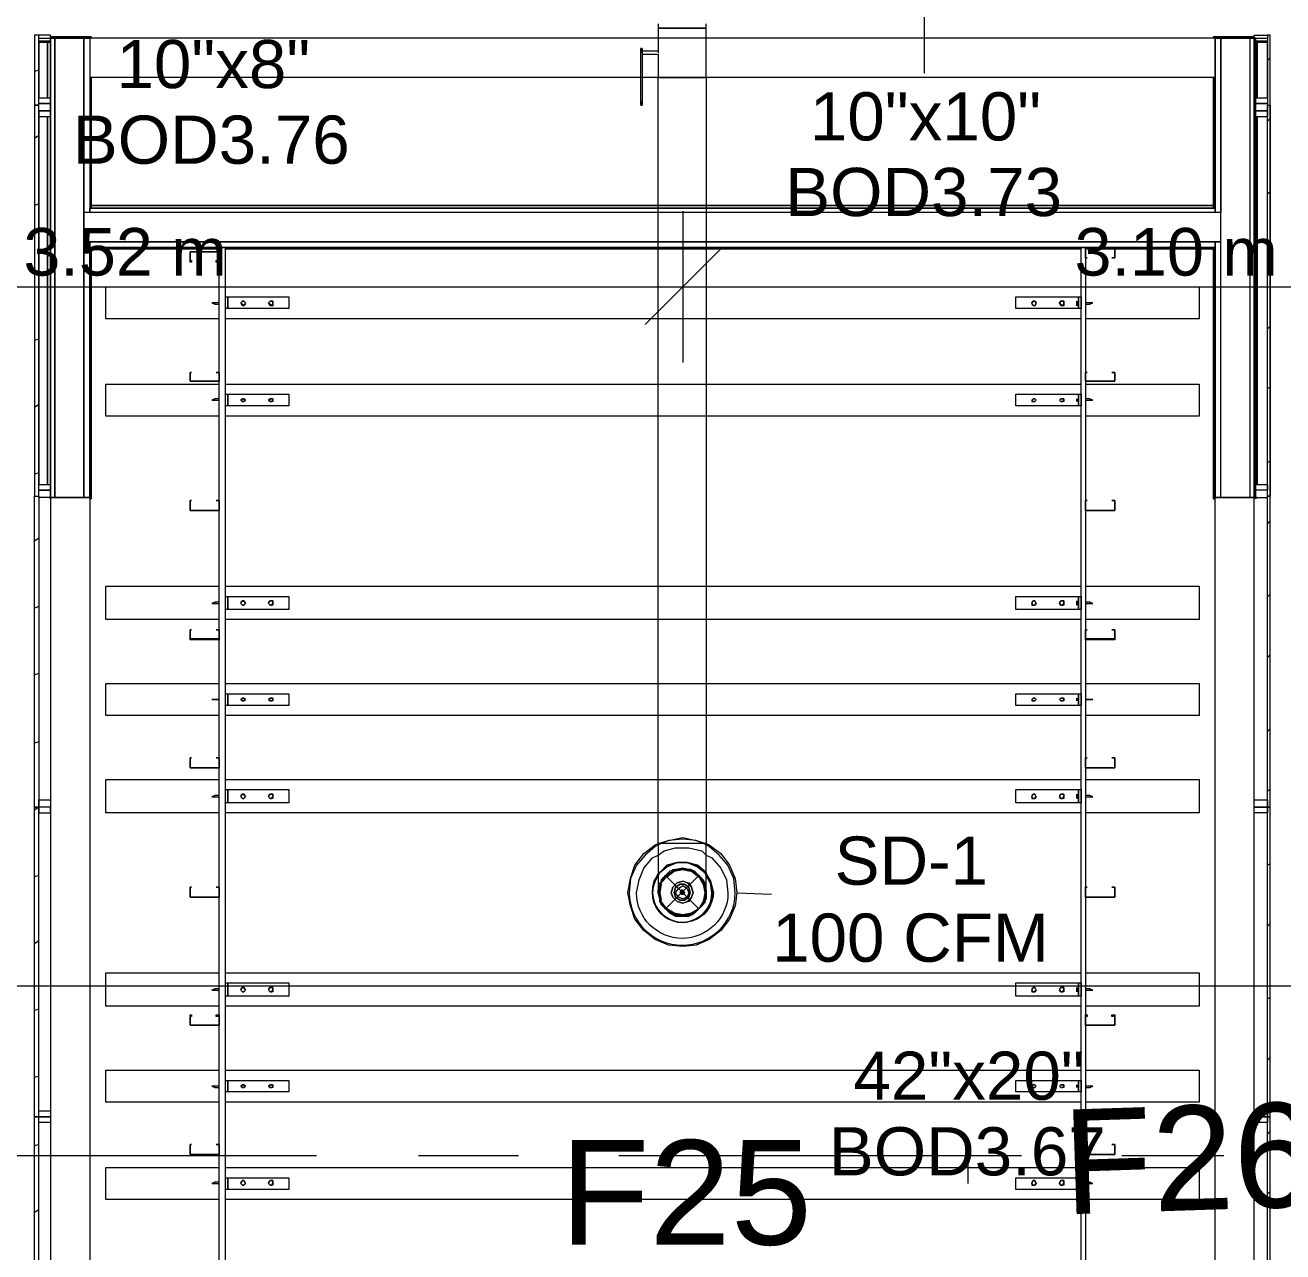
# Model space of a CAD drawing. Header units: metres. Extents: x -2 to 237, y -8 to 52.
# Drawn here: x 42.102 to 46.066, y 41.086 to 44.953 of the extents above; entities that cross this region are included whole.
import ezdxf

# ---------------------------------------------------------------- set-up
doc = ezdxf.new("R2010")
doc.units = ezdxf.units.M
doc.layers.add('HVAC - Ductos', color=5, linetype='Continuous', lineweight=0)
doc.layers.add('PDF_Text', color=7, linetype='Continuous', lineweight=0)
doc.layers.add('PDF_Geometry', color=7, linetype='Continuous', lineweight=0, true_color=0xaaaaaa)
doc.styles.add('PDF Arial-BoldMT-Identity-H', font='arial.ttf')
doc.styles.add('PDF Helvetica', font='')
doc.styles.get('PDF Helvetica').set_extended_font_data('Helvetica')

msp = doc.modelspace()

# ---------------------------------------------------------------- linework, layer by layer
at = {"layer": 'HVAC - Ductos', "lineweight": 0}
for points in [[(44.936, 45.2367), (44.936, 44.8014)], [(44.0975, 44.9572), (44.0975, 44.9434), (44.1021, 44.9434), (44.1067, 44.9434), (44.1205, 44.9434), (44.1342, 44.9434), (44.1525, 44.9434), (44.1754, 44.9434), (44.1937, 44.9434), (44.2121, 44.9434), (44.2258, 44.9434), (44.2396, 44.9434), (44.2488, 44.9434), (44.2488, 44.9572)], [(44.0471, 44.861), (44.0975, 44.861), (44.0975, 44.7877), (44.1021, 44.7877), (44.1067, 44.7877), (44.1205, 44.7877), (44.1342, 44.7877), (44.1525, 44.7877), (44.1754, 44.7877), (44.1937, 44.7877), (44.2121, 44.7877), (44.2258, 44.7877), (44.2396, 44.7877), (44.2488, 44.7877), (44.2488, 42.3732), (44.2396, 42.3732), (44.2258, 42.3732), (44.2121, 42.3732), (44.1937, 42.3732), (44.1754, 42.3732), (44.1525, 42.3732), (44.1342, 42.3732), (44.1205, 42.3732), (44.1067, 42.3732), (44.1021, 42.3732), (44.0975, 42.3732), (44.0975, 44.7877), (44.1021, 44.7877), (44.1067, 44.7877), (44.1205, 44.7877), (44.1342, 44.7877), (44.1525, 44.7877), (44.1754, 44.7877), (44.1937, 44.7877), (44.2121, 44.7877), (44.2258, 44.7877), (44.2396, 44.7877), (44.2488, 44.7877), (44.2488, 44.9434), (44.2396, 44.9434), (44.2258, 44.9434), (44.2121, 44.9434), (44.1937, 44.9434), (44.1754, 44.9434), (44.1525, 44.9434), (44.1342, 44.9434), (44.1205, 44.9434), (44.1067, 44.9434), (44.1021, 44.9434), (44.0975, 44.9434), (44.0975, 44.8702), (44.0471, 44.8702), (44.0471, 44.8656)], [(44.0425, 44.8793), (44.0425, 44.8793)], [(44.0471, 44.8793), (44.0425, 44.8793)], [(44.0425, 44.7144), (44.0425, 44.7098), (44.0425, 44.7052), (44.0425, 44.7006), (44.0425, 44.7052), (44.0425, 44.7098), (44.0425, 44.7144), (44.0425, 44.8656), (44.0425, 44.8702), (44.0425, 44.8748), (44.0425, 44.8793), (44.0425, 44.8748), (44.0425, 44.8702), (44.0425, 44.8656)], [(44.0471, 44.8793), (44.0471, 44.8793)], [(44.0471, 44.8702), (44.0471, 44.8748), (44.0471, 44.8793), (44.0471, 44.8748), (44.0471, 44.8702), (44.0471, 44.8656), (44.0471, 44.7144), (44.0471, 44.7098), (44.0471, 44.7052), (44.0471, 44.7006), (44.0471, 44.7052), (44.0471, 44.7098), (44.0471, 44.7144)], [(44.0471, 44.8702), (44.0471, 44.8702)], [(44.0975, 44.8702), (44.0975, 44.8702)], [(44.0975, 44.8702), (44.0975, 44.8702)], [(44.0975, 44.8702), (44.0975, 44.8656)], [(44.0975, 44.8702), (44.0975, 44.8702)], [(44.0975, 44.861), (44.0975, 44.861)], [(44.0975, 44.861), (44.0975, 44.861)], [(44.0425, 44.7006), (44.0425, 44.7006)], [(44.0425, 44.7006), (44.0471, 44.7006)], [(44.0471, 44.7006), (44.0471, 44.7006)], [(44.1754, 44.3662), (44.1754, 44.1279), (44.1754, 43.8897)], [(44.2945, 44.247), (44.1754, 44.1279), (44.0563, 44.0088)], [(39.8183, 44.1279), (40.6522, 44.1279), (44.1754, 44.1279), (47.2772, 44.1279), (48.867, 44.1279)], [(44.2488, 42.2174), (44.2488, 42.2266), (44.2488, 42.2449), (44.2488, 42.2724), (44.2488, 42.309), (44.2488, 42.3503), (44.2488, 42.3732), (44.2579, 42.3686), (44.2945, 42.3411), (44.322, 42.3044), (44.3404, 42.2632), (44.345, 42.2174), (44.3404, 42.1762), (44.322, 42.1349), (44.2945, 42.0983), (44.2579, 42.0708), (44.2167, 42.0525), (44.1754, 42.0479), (44.1296, 42.0525), (44.0883, 42.0708), (44.0517, 42.0983), (44.0242, 42.1349), (44.0105, 42.1762), (44.0013, 42.2174), (44.0105, 42.2632), (44.0242, 42.3044), (44.0517, 42.3411), (44.0883, 42.3686), (44.0975, 42.3732), (44.0975, 42.3273), (44.0975, 42.2861), (44.0975, 42.254), (44.0975, 42.2312), (44.0975, 42.222)], [(44.0975, 42.3732), (44.1296, 42.3823), (44.1754, 42.3915), (44.2167, 42.3823), (44.2488, 42.3732)], [(44.2488, 42.3686), (44.2167, 42.3823), (44.1754, 42.3869), (44.1296, 42.3823), (44.0975, 42.3686)], [(44.2488, 42.3732), (44.2396, 42.3732), (44.2258, 42.3732), (44.2121, 42.3732), (44.1937, 42.3732), (44.1754, 42.3732), (44.1525, 42.3732), (44.1342, 42.3732), (44.1205, 42.3732), (44.1067, 42.3732), (44.1021, 42.3732), (44.0975, 42.3732)], [(44.0975, 42.3365), (44.1159, 42.3503), (44.1525, 42.3594), (44.1937, 42.3594), (44.235, 42.3503), (44.2488, 42.3365)], [(44.2488, 42.2266), (44.2488, 42.2403), (44.2396, 42.2586), (44.2258, 42.2724), (44.2121, 42.2861), (44.1937, 42.2907), (44.1754, 42.2952), (44.1525, 42.2907), (44.1342, 42.2861), (44.1205, 42.2724), (44.1067, 42.2586), (44.1021, 42.2403), (44.0975, 42.2266)], [(44.1021, 42.2449), (44.1021, 42.2494), (44.1067, 42.2494), (44.125, 42.2678), (44.1479, 42.2861), (44.1754, 42.2907), (44.2029, 42.2861), (44.2258, 42.2678), (44.2396, 42.2449), (44.2442, 42.2174), (44.2396, 42.1899), (44.2258, 42.167), (44.2029, 42.1532), (44.1754, 42.1486), (44.1479, 42.1532), (44.125, 42.167), (44.1067, 42.1899), (44.1021, 42.2174), (44.1067, 42.2449), (44.1021, 42.2174), (44.1067, 42.1945)], [(44.1067, 42.254), (44.1205, 42.2724), (44.1433, 42.2861), (44.1433, 42.2907), (44.1479, 42.2907)], [(44.1479, 42.2861), (44.1754, 42.2907), (44.1983, 42.2861)], [(44.1983, 42.2907), (44.2029, 42.2907), (44.2075, 42.2861)], [(44.2029, 42.2861), (44.2258, 42.2724), (44.2396, 42.2494)], [(44.0975, 42.222), (44.0975, 42.222)], [(44.0975, 42.2174), (44.0975, 42.2174)], [(44.2442, 42.2494), (44.2442, 42.2449), (44.2488, 42.2174), (44.2442, 42.1945)], [(44.2442, 42.2494), (44.2442, 42.2494)], [(44.345, 42.2174), (44.4549, 42.2128)], [(44.1067, 42.1853), (44.1021, 42.1899), (44.1021, 42.1945)], [(44.1433, 42.1532), (44.1205, 42.167), (44.1067, 42.1853)], [(44.1067, 42.1807), (44.1067, 42.1807)], [(44.2396, 42.1899), (44.2258, 42.167), (44.2029, 42.1532)], [(44.2442, 42.1945), (44.2442, 42.1899), (44.2442, 42.1853)], [(44.1479, 42.1486), (44.1433, 42.1486)], [(44.1983, 42.1486), (44.1754, 42.1441), (44.1479, 42.1486)], [(44.2075, 42.1486), (44.2029, 42.1486), (44.1983, 42.1486)], [(45.0735, 41.3881), (45.0735, 41.3011)]]:
    msp.add_lwpolyline(points, dxfattribs=at)
for points in [[(44.0975, 42.3686), (44.0883, 42.364), (44.0563, 42.3365), (44.0288, 42.3044), (44.0105, 42.2632), (44.0059, 42.2174, 0.986375), (44.3404, 42.2174), (44.3358, 42.2632), (44.3174, 42.3044), (44.29, 42.3365), (44.2579, 42.364), (44.2488, 42.3686)], [(44.2488, 42.3365), (44.267, 42.3273), (44.2945, 42.2952), (44.3128, 42.2586), (44.3174, 42.2174, -0.994124), (44.0288, 42.2174), (44.0379, 42.2586), (44.0517, 42.2952), (44.0792, 42.3273), (44.0975, 42.3365)]]:
    msp.add_lwpolyline(points, format="xyb", dxfattribs=at)
for points in [[(44.1021, 42.2815), (44.125, 42.3044), (44.1571, 42.3136), (44.1891, 42.3136), (44.2212, 42.3044), (44.2488, 42.2815), (44.2488, 42.277), (44.2488, 42.2815), (44.2212, 42.3044), (44.1891, 42.3136), (44.1571, 42.3136), (44.125, 42.3044), (44.1021, 42.2815), (44.0975, 42.277)], [(44.2442, 42.2815), (44.2212, 42.2998), (44.1891, 42.3136), (44.1571, 42.3136), (44.125, 42.2998), (44.1021, 42.2815), (44.0975, 42.2724), (44.1021, 42.2815), (44.125, 42.2998), (44.1571, 42.3136), (44.1891, 42.3136), (44.2212, 42.2998), (44.2442, 42.2815), (44.2488, 42.2724)], [(44.2442, 42.199), (44.2396, 42.1807), (44.2258, 42.167), (44.2121, 42.1532), (44.1937, 42.1486), (44.1754, 42.1441), (44.1571, 42.1486), (44.1387, 42.1532), (44.1205, 42.167), (44.1113, 42.1807), (44.1021, 42.199), (44.1021, 42.2174), (44.1021, 42.2403), (44.1113, 42.254), (44.1205, 42.2724), (44.1387, 42.2815), (44.1571, 42.2907), (44.1754, 42.2907), (44.1937, 42.2907), (44.2121, 42.2815), (44.2258, 42.2724), (44.2396, 42.254), (44.2442, 42.2403), (44.2488, 42.2174)], [(44.1433, 42.2357), (44.1387, 42.2174), (44.1433, 42.2357), (44.1571, 42.2494), (44.1754, 42.254), (44.1937, 42.2494), (44.2029, 42.2357), (44.2075, 42.2174), (44.2029, 42.2357), (44.1891, 42.2494), (44.1754, 42.254), (44.1571, 42.2494)], [(44.2716, 42.2174), (44.2625, 42.254), (44.2488, 42.277), (44.2625, 42.254)], [(44.0975, 42.2174), (44.0975, 42.2266), (44.0975, 42.2174), (44.1021, 42.199), (44.1067, 42.1807), (44.1205, 42.167), (44.1342, 42.1532), (44.1525, 42.1441), (44.1754, 42.1441), (44.1937, 42.1441), (44.2121, 42.1532), (44.2258, 42.167), (44.2396, 42.1807), (44.2488, 42.199), (44.2488, 42.2174), (44.2488, 42.2266), (44.2488, 42.2174), (44.2488, 42.199), (44.2396, 42.1807), (44.2258, 42.167), (44.2121, 42.1532), (44.1937, 42.1441), (44.1754, 42.1441), (44.1525, 42.1441), (44.1342, 42.1532), (44.1205, 42.167), (44.1067, 42.1807), (44.1021, 42.199)], [(44.2029, 42.2036), (44.2075, 42.2174), (44.2029, 42.2036), (44.1937, 42.1899), (44.1754, 42.1853), (44.1571, 42.1899), (44.1433, 42.2036), (44.1387, 42.2174), (44.1433, 42.2036), (44.1571, 42.1899), (44.1754, 42.1853), (44.1891, 42.1899)], [(44.1525, 42.2357), (44.1479, 42.2174), (44.1525, 42.2357), (44.1663, 42.2449), (44.18, 42.2449), (44.1937, 42.2357), (44.1983, 42.2174), (44.1937, 42.2357), (44.18, 42.2449), (44.1663, 42.2449)], [(44.1937, 42.2036), (44.1983, 42.2174), (44.1937, 42.2036), (44.18, 42.1945), (44.1663, 42.1945), (44.1525, 42.2036), (44.1479, 42.2174), (44.1525, 42.2036), (44.1663, 42.1945), (44.18, 42.1945)], [(44.1617, 42.2312), (44.1754, 42.2403), (44.1891, 42.2312), (44.1937, 42.2174), (44.1891, 42.2036), (44.1754, 42.199), (44.1617, 42.2036), (44.1525, 42.2174)], [(44.1708, 42.2128), (44.1754, 42.2128), (44.18, 42.2174), (44.1754, 42.2128), (44.1708, 42.2128), (44.1663, 42.2174), (44.1708, 42.2266), (44.1754, 42.2266), (44.18, 42.2174), (44.1754, 42.222), (44.1708, 42.222), (44.1708, 42.2174)], [(41.8571, 41.9241), (47.1901, 41.9241), (47.1901, 40.8567), (41.8571, 40.8567)]]:
    msp.add_lwpolyline(points, close=True, dxfattribs=at)
msp.add_lwpolyline([(44.0792, 42.2174, 0.962496), (44.2716, 42.2174, -1.355036), (44.0975, 42.277), (44.0838, 42.254), (44.0792, 42.2174), (44.0838, 42.2494), (44.0975, 42.2724, 1.368444), (44.267, 42.2174), (44.2625, 42.2494), (44.2488, 42.2724, -1.368314)], format="xyb", close=True, dxfattribs=at)
at = {"layer": 'PDF_Geometry', "lineweight": 0}
for points in [[(42.1824, 44.6823), (42.1824, 44.7052), (42.1458, 44.7052), (42.1824, 44.7052), (42.1824, 44.7235), (42.1824, 44.8976), (42.1458, 44.8976), (42.1458, 44.7235), (42.1824, 44.7235), (42.1824, 44.8976), (42.1824, 44.9206), (42.1458, 44.9206), (42.132, 44.9206), (42.132, 44.7006), (42.1458, 44.7006), (42.1458, 44.9206), (42.132, 44.9206), (42.132, 44.7006), (42.132, 43.4682), (42.1458, 43.4682), (42.1458, 42.4877), (42.132, 42.4785)], [(42.1458, 44.8976), (42.1458, 44.9206)], [(42.1824, 44.9114), (42.1824, 43.4636), (42.1824, 44.9114), (42.1824, 43.4636), (42.1458, 43.4636), (42.1458, 43.4865), (42.1824, 43.4865), (42.1458, 43.4865), (42.1458, 43.5048), (42.1824, 43.5048), (42.1824, 43.4865), (42.1824, 43.4636), (42.3061, 43.4636), (42.3061, 44.27), (42.2878, 44.27), (42.2878, 43.4636), (42.3061, 43.4636), (42.3061, 44.2516), (42.3061, 43.4636), (42.3061, 43.6102), (42.3061, 43.4636), (42.3061, 40.1694)], [(42.1824, 44.9114), (42.3061, 44.9114)], [(42.1824, 44.9114), (42.1824, 44.9114)], [(42.2878, 44.9114), (42.3061, 44.9114)], [(45.8523, 40.1694), (45.8523, 43.4636), (45.8706, 43.4636), (45.8706, 44.27), (45.8523, 44.27), (45.8523, 43.4636), (45.9806, 43.4636), (45.9806, 44.9114), (45.8523, 44.9114), (45.976, 44.9114), (45.9622, 44.9114), (45.9622, 43.4636), (45.976, 43.4636), (45.976, 44.9114), (45.8523, 44.9114), (42.3061, 44.9114), (42.3061, 44.3616), (42.2878, 44.3616)], [(42.2878, 44.9114), (42.2878, 44.3616)], [(42.3061, 44.9114), (42.3061, 44.7877), (42.3061, 44.3754)], [(42.3061, 44.9114), (42.3061, 44.9114)], [(42.3061, 44.9114), (42.3061, 44.3754)], [(46.0264, 40.5359), (46.0264, 41.5118), (46.0172, 41.5118), (46.0172, 42.4877), (46.0264, 42.4877), (46.0264, 43.4682), (46.0172, 43.4682), (46.0172, 44.7006), (46.0264, 44.7006), (46.0264, 44.9206), (46.0172, 44.9206), (46.0172, 44.7006), (46.0264, 44.7006), (46.0264, 43.4682), (46.0264, 44.7006), (46.0264, 44.9206), (46.0172, 44.9206)], [(46.0172, 44.7235), (46.0172, 44.8976)], [(46.0264, 44.8472), (46.0172, 44.8426)], [(42.1458, 44.8106), (42.132, 44.806)], [(42.1458, 44.6823), (42.1458, 44.7052), (42.1458, 44.7235)], [(45.9806, 44.6823), (46.0172, 44.6823), (45.976, 44.6823), (45.976, 44.7052), (45.976, 44.7235), (46.0172, 44.7235), (46.0172, 44.7052), (45.976, 44.7052), (46.0172, 44.7052), (46.0172, 44.6823), (46.0172, 44.6639), (45.9806, 44.6639), (45.9806, 43.5048), (46.0172, 43.5048), (46.0172, 44.6823)], [(42.1458, 37.6449), (42.132, 37.6449), (42.132, 38.5796), (42.132, 39.5554), (42.1458, 39.5554), (42.1458, 40.5359), (42.132, 40.5359), (42.132, 41.5118), (42.1458, 41.5118), (42.1458, 42.4877), (42.132, 42.4877), (42.132, 43.4682), (42.1458, 43.4682), (42.1458, 44.7006), (42.132, 44.7006), (42.132, 43.4682)], [(42.1824, 43.5048), (42.1824, 44.6639)], [(45.9806, 43.5048), (45.9806, 44.6639)], [(46.0264, 44.6594), (46.0172, 44.6503)], [(42.1458, 44.6044), (42.132, 44.5953)], [(46.0264, 44.4257), (46.0172, 44.4212)], [(42.1458, 44.389), (42.132, 44.3845)], [(42.3061, 44.3754), (42.3061, 44.3754)], [(45.8523, 44.3754), (42.3061, 44.3754), (45.8523, 44.3754)], [(42.3061, 44.3754), (42.3061, 44.3754)], [(45.4445, 44.2516), (45.4445, 40.1694), (45.4308, 40.1694), (45.4308, 44.2516), (42.7322, 44.2516), (42.7322, 40.1694), (42.7139, 40.1694), (42.7139, 44.2516), (42.3061, 44.2516), (42.3061, 43.4636), (42.1824, 43.4636), (42.1824, 38.5796), (42.3061, 38.5796), (42.3061, 40.0457), (45.8523, 40.0457), (45.8523, 38.5796), (45.8523, 34.3691)], [(45.976, 38.5796), (45.976, 43.4636), (45.8523, 43.4636), (45.8523, 43.6102), (45.8523, 43.4636), (45.8523, 44.2516), (45.5362, 44.2516), (45.8523, 44.2516), (45.8523, 44.27), (42.3061, 44.27), (42.3061, 44.2516), (45.8523, 44.2516), (45.8523, 43.4636), (45.8523, 44.2516), (42.3061, 44.2516), (42.7139, 44.2516)], [(42.3061, 44.2516), (45.8523, 44.2516), (42.3061, 44.2516)], [(42.7139, 44.2379), (42.7139, 44.2379)], [(42.7139, 44.2379), (42.7139, 44.2379)], [(42.7322, 44.2516), (45.4308, 44.2516)], [(45.5362, 44.2516), (45.5362, 44.2516)], [(45.5362, 44.2516), (45.5362, 44.2516)], [(45.8523, 44.2516), (45.8523, 44.2516)], [(45.8523, 44.2516), (45.8523, 44.2516)], [(46.0264, 44.2379), (46.0172, 44.2287)], [(45.4491, 44.2195), (45.4491, 44.2195)], [(45.527, 44.2195), (45.527, 44.2195)], [(42.1458, 44.1783), (42.132, 44.1737)], [(42.7139, 44.0271), (42.3565, 44.0271), (42.3565, 44.1279), (42.7139, 44.1279)], [(42.7322, 44.1279), (45.4308, 44.1279)], [(45.4445, 44.1279), (45.8019, 44.1279), (45.8019, 44.0271), (45.4445, 44.0271)], [(42.7139, 44.0775), (42.7002, 44.0775), (42.691, 44.0775), (42.7002, 44.0729), (42.7139, 44.0729)], [(42.7002, 44.0775), (42.7002, 44.0775)], [(42.7002, 44.0729), (42.7002, 44.0775)], [(42.7322, 44.0959), (42.7414, 44.0959), (42.9338, 44.0959), (42.9338, 44.0592), (42.7414, 44.0592), (42.7322, 44.0592)], [(42.7414, 44.0821), (42.7414, 44.0821)], [(45.4216, 44.0821), (45.4216, 44.0821)], [(45.4445, 44.0729), (45.4583, 44.0729), (45.4674, 44.0775), (45.4583, 44.0775), (45.4445, 44.0775)], [(45.4583, 44.0775), (45.4583, 44.0729)], [(42.7414, 44.0729), (42.7414, 44.0683)], [(45.4216, 44.0683), (45.4216, 44.0729)], [(45.4308, 44.0271), (42.7322, 44.0271)], [(46.0264, 44.0042), (46.0172, 43.9951)], [(42.1458, 43.963), (42.132, 43.9584)], [(42.6268, 43.8576), (42.6268, 43.8576)], [(42.7047, 43.8576), (42.7047, 43.8576)], [(45.4491, 43.8576), (45.4491, 43.8576)], [(45.527, 43.8576), (45.527, 43.8576)], [(42.7139, 43.7202), (42.3565, 43.7202), (42.3565, 43.821), (42.7139, 43.821)], [(42.7139, 43.8301), (42.7139, 43.8301)], [(42.7139, 43.8301), (42.7139, 43.8301)], [(42.7322, 43.821), (45.4308, 43.821)], [(45.4445, 43.821), (45.8019, 43.821), (45.8019, 43.7202), (45.4445, 43.7202)], [(45.5362, 43.8301), (45.5362, 43.8301)], [(45.5362, 43.8301), (45.5362, 43.8301)], [(46.0264, 43.8118), (46.0172, 43.8072)], [(42.7139, 43.7752), (42.7002, 43.7752), (42.691, 43.7706), (42.7002, 43.7706), (42.7139, 43.7706)], [(42.7002, 43.7706), (42.7002, 43.7752)], [(42.7002, 43.7706), (42.7002, 43.7706)], [(42.7322, 43.7889), (42.7414, 43.7889), (42.9338, 43.7889), (42.9338, 43.7522), (42.7414, 43.7522), (42.7322, 43.7522)], [(42.7414, 43.7797), (42.7414, 43.7752)], [(42.7414, 43.766), (42.7414, 43.766)], [(45.4216, 43.7752), (45.4216, 43.7797)], [(45.4216, 43.766), (45.4216, 43.766)], [(45.4445, 43.7706), (45.4583, 43.7706), (45.4674, 43.7706), (45.4583, 43.7752), (45.4445, 43.7752)], [(45.4583, 43.7752), (45.4583, 43.7706)], [(42.1458, 43.7568), (42.132, 43.7476)], [(45.4308, 43.7202), (42.7322, 43.7202)], [(46.0264, 43.5781), (46.0172, 43.5735)], [(42.1458, 43.5415), (42.132, 43.5369)], [(42.1824, 43.4636), (42.1824, 43.4636)], [(42.6268, 43.4544), (42.6268, 43.4544)], [(42.7047, 43.4544), (42.7047, 43.4544)], [(45.4491, 43.4544), (45.4491, 43.4544)], [(45.527, 43.4544), (45.527, 43.4544)], [(45.8523, 43.4636), (45.8523, 43.4636)], [(45.9989, 38.5796), (46.0172, 38.5796), (46.0172, 39.5554), (46.0264, 39.5554), (46.0264, 40.5359), (46.0172, 40.5359), (46.0172, 40.5542), (45.976, 40.5542), (45.976, 40.5359), (46.0172, 40.5359), (46.0172, 41.5118), (46.0264, 41.5118), (46.0264, 42.4877), (46.0172, 42.4877), (46.0172, 43.4682), (46.0264, 43.4682)], [(42.7139, 43.4224), (42.7139, 43.4224)], [(42.7139, 43.4224), (42.7139, 43.4224)], [(45.5362, 43.4224), (45.5362, 43.4224)], [(45.5362, 43.4224), (45.5362, 43.4224)], [(46.0264, 43.3902), (46.0172, 43.3811)], [(42.1458, 43.3353), (42.132, 43.3262)], [(42.7139, 43.0787), (42.3565, 43.0787), (42.3565, 43.1841), (42.7139, 43.1841)], [(42.7322, 43.1841), (45.4308, 43.1841)], [(45.4445, 43.1841), (45.8019, 43.1841), (45.8019, 43.0787), (45.4445, 43.0787)], [(42.7139, 43.1337), (42.7002, 43.1337), (42.691, 43.1291), (42.7002, 43.1291), (42.7139, 43.1291)], [(42.7002, 43.1291), (42.7002, 43.1337)], [(42.7002, 43.1291), (42.7002, 43.1291)], [(42.7322, 43.152), (42.7414, 43.152), (42.9338, 43.152), (42.9338, 43.1108), (42.7414, 43.1108), (42.7322, 43.1108)], [(42.7414, 43.1383), (42.7414, 43.1337)], [(42.7414, 43.1291), (42.7414, 43.1245)], [(45.4216, 43.1337), (45.4216, 43.1383)], [(45.4216, 43.1245), (45.4216, 43.1291)], [(45.4445, 43.1291), (45.4583, 43.1291), (45.4674, 43.1291), (45.4583, 43.1337), (45.4445, 43.1337)], [(45.4583, 43.1337), (45.4583, 43.1291)], [(46.0264, 43.1566), (46.0172, 43.152)], [(42.1458, 43.1199), (42.132, 43.1153)], [(42.6268, 43.0467), (42.6268, 43.0467)], [(42.7047, 43.0467), (42.7047, 43.0467)], [(45.4308, 43.0787), (42.7322, 43.0787)], [(45.4491, 43.0467), (45.4491, 43.0467)], [(45.527, 43.0467), (45.527, 43.0467)], [(42.7139, 43.0191), (42.7139, 43.0191)], [(45.5362, 43.0191), (45.5362, 43.0191)], [(46.0264, 42.9688), (46.0172, 42.9596)], [(42.1458, 42.9092), (42.132, 42.9046)], [(42.7139, 42.7764), (42.3565, 42.7764), (42.3565, 42.8771), (42.7139, 42.8771)], [(42.7322, 42.8771), (45.4308, 42.8771)], [(45.4445, 42.8771), (45.8019, 42.8771), (45.8019, 42.7764), (45.4445, 42.7764)], [(42.7002, 42.8268), (42.691, 42.8268), (42.7002, 42.8268)], [(42.7139, 42.8268), (42.7002, 42.8268), (42.7139, 42.8268)], [(42.7002, 42.8268), (42.7002, 42.8268)], [(42.7322, 42.845), (42.7414, 42.845), (42.9338, 42.845), (42.9338, 42.8084), (42.7414, 42.8084), (42.7322, 42.8084)], [(42.7414, 42.8313), (42.7414, 42.8313)], [(42.7414, 42.8222), (42.7414, 42.8222)], [(45.4216, 42.8313), (45.4216, 42.8313)], [(45.4216, 42.8222), (45.4216, 42.8222)], [(45.4583, 42.8268), (45.4445, 42.8268), (45.4583, 42.8268)], [(45.4674, 42.8268), (45.4583, 42.8268), (45.4674, 42.8268)], [(45.4583, 42.8268), (45.4583, 42.8268)], [(45.4308, 42.7764), (42.7322, 42.7764)], [(46.0264, 42.7351), (46.0172, 42.726)], [(42.1458, 42.6939), (42.132, 42.6893)], [(42.6268, 42.6435), (42.6268, 42.6435)], [(42.7047, 42.6435), (42.7047, 42.6435)], [(42.7139, 42.6114), (42.7139, 42.6114)], [(42.7139, 42.6114), (42.7139, 42.6114)], [(45.4491, 42.6435), (45.4491, 42.6435)], [(45.527, 42.6435), (45.527, 42.6435)], [(45.5362, 42.6114), (45.5362, 42.6114)], [(45.5362, 42.6114), (45.5362, 42.6114)], [(42.7139, 42.4694), (42.3565, 42.4694), (42.3565, 42.5747), (42.7139, 42.5747)], [(42.7322, 42.5747), (45.4308, 42.5747)], [(45.4445, 42.5747), (45.8019, 42.5747), (45.8019, 42.4694), (45.4445, 42.4694)], [(42.7322, 42.5427), (42.7414, 42.5427), (42.9338, 42.5427), (42.9338, 42.5015), (42.7414, 42.5015), (42.7322, 42.5015)], [(46.0264, 42.5427), (46.0172, 42.5381)], [(42.132, 38.5796), (42.1458, 38.5796), (42.1458, 39.5554), (42.132, 39.5554), (42.132, 40.5359), (42.1458, 40.5359), (42.1458, 41.5118), (42.132, 41.5118), (42.132, 42.4877), (42.1458, 42.4877), (42.1458, 42.5106), (42.1824, 42.5106), (42.1824, 42.4877), (42.1458, 42.4877), (42.1458, 42.4694), (42.1824, 42.4694), (42.1824, 42.4877), (42.1458, 42.4877)], [(42.7139, 42.5243), (42.7002, 42.5243), (42.691, 42.5198), (42.7002, 42.5198), (42.7139, 42.5198)], [(42.7002, 42.5198), (42.7002, 42.5243)], [(42.7002, 42.5198), (42.7002, 42.5198)], [(42.7414, 42.5289), (42.7414, 42.5243)], [(42.7414, 42.5198), (42.7414, 42.5152)], [(45.4216, 42.5243), (45.4216, 42.5289)], [(45.4216, 42.5152), (45.4216, 42.5198)], [(45.4445, 42.5198), (45.4583, 42.5198), (45.4674, 42.5198), (45.4583, 42.5243), (45.4445, 42.5243)], [(45.4583, 42.5243), (45.4583, 42.5198)], [(45.4308, 42.4694), (42.7322, 42.4694)], [(46.0264, 42.309), (46.0172, 42.3044)], [(42.1458, 42.2724), (42.132, 42.2678)], [(42.6268, 42.2357), (42.6268, 42.2357)], [(42.7047, 42.2357), (42.7047, 42.2357)], [(45.4491, 42.2357), (45.4491, 42.2357)], [(45.527, 42.2357), (45.527, 42.2357)], [(46.0264, 42.1212), (46.0172, 42.112)], [(42.1458, 42.0662), (42.132, 42.057)], [(42.7139, 41.86), (42.3565, 41.86), (42.3565, 41.9654), (42.7139, 41.9654)], [(42.7322, 41.9654), (45.4308, 41.9654)], [(45.4445, 41.9654), (45.8019, 41.9654), (45.8019, 41.86), (45.4445, 41.86)], [(42.7139, 41.915), (42.7002, 41.915), (42.691, 41.9104), (42.7002, 41.9104), (42.7139, 41.9104)], [(42.7002, 41.9104), (42.7002, 41.915)], [(42.7002, 41.9104), (42.7002, 41.9104)], [(42.7322, 41.9333), (42.7414, 41.9333), (42.9338, 41.9333), (42.9338, 41.8921), (42.7414, 41.8921), (42.7322, 41.8921)], [(42.7414, 41.9196), (42.7414, 41.915)], [(42.7414, 41.9104), (42.7414, 41.9058)], [(45.4216, 41.915), (45.4216, 41.9196)], [(45.4216, 41.9058), (45.4216, 41.9104)], [(45.4445, 41.9104), (45.4583, 41.9104), (45.4674, 41.9104), (45.4583, 41.915), (45.4445, 41.915)], [(45.4583, 41.915), (45.4583, 41.9104)], [(45.4308, 41.86), (42.7322, 41.86)], [(46.0264, 41.8875), (46.0172, 41.8829)], [(42.1458, 41.8509), (42.132, 41.8463)], [(42.7139, 41.8005), (42.7139, 41.8005)], [(42.7139, 41.8005), (42.7139, 41.8005)], [(45.5362, 41.8005), (45.5362, 41.8005)], [(45.5362, 41.8005), (45.5362, 41.8005)], [(46.0264, 41.6996), (46.0172, 41.6905)], [(42.1458, 41.6401), (42.132, 41.6355)], [(42.7139, 41.5576), (42.3565, 41.5576), (42.3565, 41.6584), (42.7139, 41.6584)], [(42.7322, 41.6584), (45.4308, 41.6584)], [(42.7322, 41.6264), (42.7414, 41.6264), (42.9338, 41.6264), (42.9338, 41.5897), (42.7414, 41.5897), (42.7322, 41.5897)], [(45.4445, 41.6584), (45.8019, 41.6584), (45.8019, 41.5576), (45.4445, 41.5576)], [(42.7139, 41.608), (42.7002, 41.608), (42.691, 41.608), (42.7002, 41.6034), (42.7139, 41.6034)], [(42.7002, 41.608), (42.7002, 41.608)], [(42.7002, 41.6034), (42.7002, 41.608)], [(42.7414, 41.6126), (42.7414, 41.6126)], [(42.7414, 41.6034), (42.7414, 41.5989)], [(45.4216, 41.6126), (45.4216, 41.6126)], [(45.4216, 41.5989), (45.4216, 41.6034)], [(45.4445, 41.6034), (45.4583, 41.6034), (45.4674, 41.608), (45.4583, 41.608), (45.4445, 41.608)], [(45.4583, 41.608), (45.4583, 41.6034)], [(45.4308, 41.5576), (42.7322, 41.5576)], [(46.0264, 41.466), (46.0172, 41.4569)], [(42.1458, 41.4247), (42.132, 41.4202)], [(42.6268, 41.4247), (42.6268, 41.4247)], [(42.7047, 41.4247), (42.7047, 41.4247)], [(45.4491, 41.4247), (45.4491, 41.4247)], [(45.527, 41.4247), (45.527, 41.4247)], [(43.0209, 41.3881), (41.7517, 41.3881)], [(43.6577, 41.3881), (43.3416, 41.3881)], [(45.2429, 41.3881), (43.9739, 41.3881)], [(45.8798, 41.3881), (45.5591, 41.3881)], [(42.7139, 41.2507), (42.3565, 41.2507), (42.3565, 41.3515), (42.7139, 41.3515)], [(42.7322, 41.3515), (45.4308, 41.3515)], [(45.4445, 41.3515), (45.8019, 41.3515), (45.8019, 41.2507), (45.4445, 41.2507)], [(42.7139, 41.3056), (42.7002, 41.3056), (42.691, 41.3011), (42.7002, 41.3011), (42.7139, 41.3011)], [(42.7002, 41.3011), (42.7002, 41.3056)], [(42.7322, 41.3194), (42.7414, 41.3194), (42.9338, 41.3194), (42.9338, 41.2827), (42.7414, 41.2827), (42.7322, 41.2827)], [(42.7414, 41.3102), (42.7414, 41.3056)], [(45.4216, 41.3056), (45.4216, 41.3102)], [(45.4445, 41.3011), (45.4583, 41.3011), (45.4674, 41.3011), (45.4583, 41.3056), (45.4445, 41.3056)], [(45.4583, 41.3056), (45.4583, 41.3011)], [(42.7002, 41.3011), (42.7002, 41.3011)], [(42.7414, 41.2965), (42.7414, 41.2965)], [(45.4216, 41.2965), (45.4216, 41.2965)], [(46.0264, 41.2736), (46.0172, 41.269)], [(45.4308, 41.2507), (42.7322, 41.2507)], [(42.1458, 41.2186), (42.132, 41.2094)]]:
    msp.add_lwpolyline(points, dxfattribs=at)
for points in [[(42.1458, 44.9022), (42.1458, 44.9114), (42.1824, 44.9114), (42.1824, 44.9022)], [(42.3107, 44.916), (42.1824, 44.916), (42.3107, 44.916), (42.3107, 44.9114)], [(42.1824, 44.9114), (42.3061, 44.9114)], [(42.1962, 43.4636), (42.2878, 43.4636), (42.2878, 44.9114), (42.1962, 44.9114), (42.1962, 43.4636), (42.1962, 44.9114), (42.1824, 44.9114), (42.1824, 43.4636), (42.1824, 43.459), (42.1824, 43.4636)], [(42.3061, 44.3616), (42.3061, 44.3754), (45.8523, 44.3754), (45.8523, 44.3616), (45.8523, 44.9114), (45.8523, 44.3754), (45.8523, 44.7877), (45.8523, 44.9114), (45.8706, 44.9114), (45.8706, 44.3616), (45.8523, 44.3616)], [(45.8477, 44.916), (45.976, 44.916), (45.8477, 44.916), (45.8477, 44.9114)], [(45.8706, 43.4636), (45.8706, 44.9114), (45.9622, 44.9114), (45.9622, 43.4636)], [(46.0172, 44.9206), (46.0172, 44.8976), (45.976, 44.8976), (45.976, 44.9206)], [(45.9806, 43.4636), (45.9852, 43.4636), (45.9806, 43.4636), (45.9806, 43.459), (45.9806, 43.4636), (45.9806, 44.9114), (45.976, 44.9114), (45.976, 43.4636), (46.0172, 43.4636), (46.0172, 43.4865), (45.976, 43.4865), (45.976, 43.4636)], [(46.0172, 44.9114), (46.0172, 44.9022), (45.976, 44.9022), (45.976, 44.9114)], [(42.1732, 44.7235), (42.1732, 44.8976)], [(45.9806, 44.8976), (45.9806, 44.7235)], [(45.9852, 44.7235), (45.9852, 44.8976)], [(42.3061, 44.7877), (42.3061, 44.3754), (45.8523, 44.3754), (45.8523, 44.7877)], [(42.3107, 44.3754), (42.3107, 44.7877)], [(45.8477, 44.7877), (45.8477, 44.3754)], [(42.1824, 43.5048), (42.1824, 44.6639), (42.1458, 44.6639), (42.1458, 44.6823), (42.1824, 44.6823), (42.1458, 44.6823), (42.1458, 43.5048)], [(42.1732, 43.5048), (42.1732, 44.6639)], [(45.9852, 43.5048), (45.9852, 44.6639)], [(45.8706, 44.27), (45.8706, 44.3616), (42.2878, 44.3616), (42.2878, 44.27)], [(42.3061, 44.3845), (45.8523, 44.3845)], [(45.8523, 44.3754), (42.3061, 44.3754)], [(42.3061, 43.459), (42.3107, 43.459), (42.3107, 44.2516), (42.3107, 43.459)], [(42.3061, 44.247), (42.7139, 44.247)], [(42.6222, 44.2379), (42.6268, 44.2379), (42.7139, 44.2379), (42.7139, 44.2058), (42.7047, 44.2058), (42.7047, 44.2103), (42.7139, 44.2103), (42.7139, 44.2379), (42.6268, 44.2379), (42.6222, 44.2379), (42.6222, 44.2103), (42.6268, 44.2103), (42.6268, 44.2058), (42.6222, 44.2058)], [(42.7322, 44.247), (45.4308, 44.247)], [(45.4445, 44.2516), (45.4491, 44.2516), (45.5362, 44.2516), (45.5362, 44.2195), (45.527, 44.2195), (45.5362, 44.2195), (45.5362, 44.2516), (45.4491, 44.2516), (45.4445, 44.2516), (45.4445, 44.2195)], [(45.4445, 44.247), (45.5362, 44.247), (45.8523, 44.247), (45.5362, 44.247)], [(45.8477, 43.459), (45.8477, 44.2516), (45.8477, 43.459), (45.8523, 43.459)], [(45.4491, 44.2195), (45.4445, 44.2195)], [(42.7414, 44.0592), (42.7414, 44.0959)], [(42.7414, 44.0775), (42.7414, 44.0821), (42.7414, 44.0775), (42.7414, 44.0683), (42.7414, 44.0775), (42.7414, 44.0821), (42.7414, 44.0775), (42.7414, 44.0683)], [(42.7964, 44.0775), (42.7918, 44.0821), (42.7872, 44.0821), (42.7826, 44.0775), (42.7872, 44.0729), (42.7918, 44.0683), (42.7964, 44.0729)], [(42.7826, 44.0775), (42.7872, 44.0821), (42.7918, 44.0821), (42.7964, 44.0775), (42.7918, 44.0683), (42.7872, 44.0683)], [(42.8834, 44.0775), (42.8834, 44.0821), (42.8743, 44.0821), (42.8697, 44.0775), (42.8743, 44.0729), (42.8789, 44.0683), (42.8834, 44.0729)], [(42.8697, 44.0775), (42.8743, 44.0821), (42.8834, 44.0821), (42.8834, 44.0775), (42.8834, 44.0683), (42.8743, 44.0683)], [(45.4308, 44.0592), (45.4216, 44.0592), (45.2246, 44.0592), (45.2246, 44.0959), (45.4216, 44.0959), (45.4308, 44.0959)], [(45.2887, 44.0775), (45.2842, 44.0821), (45.2796, 44.0821), (45.275, 44.0775), (45.275, 44.0729), (45.2842, 44.0683), (45.2887, 44.0729)], [(45.275, 44.0775), (45.2796, 44.0821), (45.2842, 44.0821), (45.2887, 44.0775), (45.2842, 44.0683), (45.2796, 44.0683)], [(45.3758, 44.0775), (45.3758, 44.0821), (45.3666, 44.0821), (45.362, 44.0775), (45.3666, 44.0729), (45.3712, 44.0683), (45.3758, 44.0729)], [(45.362, 44.0775), (45.3666, 44.0821), (45.3758, 44.0821), (45.3758, 44.0775), (45.3758, 44.0683), (45.3666, 44.0683)], [(45.417, 44.0775), (45.417, 44.0821), (45.417, 44.0775), (45.417, 44.0683)], [(45.4216, 44.0592), (45.4216, 44.0959)], [(45.4216, 44.0775), (45.4216, 44.0821), (45.4216, 44.0775), (45.4216, 44.0683)], [(42.6222, 43.8301), (42.6268, 43.8301), (42.7139, 43.8301), (42.7139, 43.8576), (42.7047, 43.8576), (42.7139, 43.8576), (42.7139, 43.8301), (42.6268, 43.8301), (42.6222, 43.8301), (42.6222, 43.8576)], [(42.6268, 43.8576), (42.6222, 43.8576)], [(45.4445, 43.8301), (45.4491, 43.8301), (45.5362, 43.8301), (45.5362, 43.8576), (45.527, 43.8576), (45.5362, 43.8576), (45.5362, 43.8301), (45.4491, 43.8301), (45.4445, 43.8301), (45.4445, 43.8576)], [(45.4491, 43.8576), (45.4445, 43.8576)], [(42.7414, 43.7522), (42.7414, 43.7889)], [(42.7414, 43.7706), (42.7414, 43.7752), (42.7414, 43.7797), (42.7414, 43.7752), (42.7414, 43.7706), (42.7414, 43.766), (42.7414, 43.7706), (42.7414, 43.7752), (42.7414, 43.7706), (42.7414, 43.766)], [(42.7964, 43.7706), (42.7918, 43.7752), (42.7872, 43.7752), (42.7826, 43.7706), (42.7872, 43.766), (42.7918, 43.766)], [(42.7826, 43.7706), (42.7872, 43.7752), (42.7918, 43.7752), (42.7964, 43.7706), (42.7918, 43.766), (42.7872, 43.766)], [(42.8834, 43.7706), (42.8834, 43.7752), (42.8743, 43.7752), (42.8697, 43.7706), (42.8743, 43.766), (42.8789, 43.766)], [(42.8697, 43.7706), (42.8743, 43.7752), (42.8834, 43.7752), (42.8834, 43.7706), (42.8834, 43.766), (42.8743, 43.766)], [(45.4308, 43.7522), (45.4216, 43.7522), (45.2246, 43.7522), (45.2246, 43.7889), (45.4216, 43.7889), (45.4308, 43.7889)], [(45.2887, 43.7706), (45.2842, 43.7752), (45.2796, 43.7752), (45.275, 43.7706), (45.275, 43.766), (45.2842, 43.766)], [(45.275, 43.7706), (45.2796, 43.7752), (45.2842, 43.7752), (45.2887, 43.7706), (45.2842, 43.766), (45.2796, 43.766)], [(45.3758, 43.7706), (45.3758, 43.7752), (45.3666, 43.7752), (45.362, 43.7706), (45.3666, 43.766), (45.3712, 43.766)], [(45.362, 43.7706), (45.3666, 43.7752), (45.3758, 43.7752), (45.3758, 43.7706), (45.3758, 43.766), (45.3666, 43.766)], [(45.417, 43.7706), (45.417, 43.7752), (45.417, 43.7706), (45.417, 43.766)], [(45.4216, 43.7522), (45.4216, 43.7889)], [(45.4216, 43.7706), (45.4216, 43.7752), (45.4216, 43.7797), (45.4216, 43.7752), (45.4216, 43.7706), (45.4216, 43.766)], [(46.0172, 43.5048), (46.0172, 43.4865), (45.976, 43.4865), (45.976, 43.5048)], [(42.6222, 43.4224), (42.6268, 43.4224), (42.7139, 43.4224), (42.7139, 43.4544), (42.7047, 43.4544), (42.7139, 43.4544), (42.7139, 43.4224), (42.6268, 43.4224), (42.6222, 43.4224), (42.6222, 43.4544)], [(42.6268, 43.4544), (42.6222, 43.4544)], [(45.4445, 43.4224), (45.4491, 43.4224), (45.5362, 43.4224), (45.5362, 43.4544), (45.527, 43.4544), (45.5362, 43.4544), (45.5362, 43.4224), (45.4491, 43.4224), (45.4445, 43.4224), (45.4445, 43.4544)], [(45.4491, 43.4544), (45.4445, 43.4544)], [(42.7414, 43.1108), (42.7414, 43.152)], [(42.7414, 43.1291), (42.7414, 43.1383), (42.7414, 43.1291), (42.7414, 43.1245), (42.7414, 43.1291), (42.7414, 43.1383), (42.7414, 43.1291), (42.7414, 43.1245)], [(42.7964, 43.1291), (42.7918, 43.1383), (42.7872, 43.1383), (42.7826, 43.1337), (42.7826, 43.1291), (42.7872, 43.1245), (42.7918, 43.1245)], [(42.7826, 43.1291), (42.7872, 43.1383), (42.7918, 43.1383), (42.7964, 43.1291), (42.7918, 43.1245), (42.7872, 43.1245)], [(42.8834, 43.1291), (42.8834, 43.1383), (42.8743, 43.1383), (42.8697, 43.1337), (42.8697, 43.1291), (42.8743, 43.1245), (42.8789, 43.1245)], [(42.8697, 43.1291), (42.8743, 43.1383), (42.8834, 43.1383), (42.8834, 43.1291), (42.8834, 43.1245), (42.8743, 43.1245)], [(45.4308, 43.1108), (45.4216, 43.1108), (45.2246, 43.1108), (45.2246, 43.152), (45.4216, 43.152), (45.4308, 43.152)], [(45.2887, 43.1291), (45.2842, 43.1383), (45.2796, 43.1383), (45.275, 43.1337), (45.275, 43.1291), (45.275, 43.1245), (45.2842, 43.1245)], [(45.275, 43.1291), (45.2796, 43.1383), (45.2842, 43.1383), (45.2887, 43.1291), (45.2842, 43.1245), (45.2796, 43.1245)], [(45.3758, 43.1291), (45.3758, 43.1383), (45.3666, 43.1383), (45.362, 43.1337), (45.362, 43.1291), (45.3666, 43.1245), (45.3712, 43.1245)], [(45.362, 43.1291), (45.3666, 43.1383), (45.3758, 43.1383), (45.3758, 43.1291), (45.3758, 43.1245), (45.3666, 43.1245)], [(45.417, 43.1291), (45.417, 43.1383), (45.417, 43.1291), (45.417, 43.1245)], [(45.4216, 43.1108), (45.4216, 43.152)], [(45.4216, 43.1291), (45.4216, 43.1383), (45.4216, 43.1291), (45.4216, 43.1245)], [(42.6222, 43.0191), (42.6268, 43.0191), (42.7139, 43.0191), (42.7139, 43.0467), (42.7047, 43.0467), (42.7139, 43.0467), (42.7139, 43.0191), (42.7139, 43.0146), (42.6268, 43.0146), (42.6222, 43.0146), (42.6222, 43.0191), (42.6222, 43.0467)], [(42.6268, 43.0467), (42.6222, 43.0467)], [(45.4445, 43.0191), (45.4491, 43.0191), (45.5362, 43.0191), (45.5362, 43.0467), (45.527, 43.0467), (45.5362, 43.0467), (45.5362, 43.0191), (45.5362, 43.0146), (45.4491, 43.0146), (45.4445, 43.0146), (45.4445, 43.0191), (45.4445, 43.0467)], [(45.4491, 43.0467), (45.4445, 43.0467)], [(42.7414, 42.8084), (42.7414, 42.845)], [(42.7414, 42.8268), (42.7414, 42.8313), (42.7414, 42.8268), (42.7414, 42.8222), (42.7414, 42.8268), (42.7414, 42.8313), (42.7414, 42.8268), (42.7414, 42.8222)], [(42.7964, 42.8268), (42.7918, 42.8313), (42.7872, 42.8313), (42.7826, 42.8268), (42.7872, 42.8222), (42.7918, 42.8222)], [(42.7826, 42.8268), (42.7872, 42.8313), (42.7918, 42.8313), (42.7964, 42.8268), (42.7918, 42.8222), (42.7872, 42.8222)], [(42.8834, 42.8268), (42.8834, 42.8313), (42.8743, 42.8313), (42.8697, 42.8268), (42.8743, 42.8222), (42.8789, 42.8222)], [(42.8697, 42.8268), (42.8743, 42.8313), (42.8834, 42.8313), (42.8834, 42.8268), (42.8834, 42.8222), (42.8743, 42.8222)], [(45.4308, 42.8084), (45.4216, 42.8084), (45.2246, 42.8084), (45.2246, 42.845), (45.4216, 42.845), (45.4308, 42.845)], [(45.2887, 42.8268), (45.2842, 42.8313), (45.2796, 42.8313), (45.275, 42.8268), (45.275, 42.8222), (45.2842, 42.8222)], [(45.275, 42.8268), (45.2796, 42.8313), (45.2842, 42.8313), (45.2887, 42.8268), (45.2842, 42.8222), (45.2796, 42.8222)], [(45.3758, 42.8268), (45.3758, 42.8313), (45.3666, 42.8313), (45.362, 42.8268), (45.3666, 42.8222), (45.3712, 42.8222)], [(45.362, 42.8268), (45.3666, 42.8313), (45.3758, 42.8313), (45.3758, 42.8268), (45.3758, 42.8222), (45.3666, 42.8222)], [(45.417, 42.8268), (45.417, 42.8313), (45.417, 42.8268), (45.417, 42.8222)], [(45.4216, 42.8084), (45.4216, 42.845)], [(45.4216, 42.8268), (45.4216, 42.8313), (45.4216, 42.8268), (45.4216, 42.8222)], [(42.6222, 42.6114), (42.6268, 42.6114), (42.7139, 42.6114), (42.7139, 42.6435), (42.7047, 42.6435), (42.7139, 42.6435), (42.7139, 42.6114), (42.6268, 42.6114), (42.6222, 42.6114), (42.6222, 42.6435)], [(42.6268, 42.6435), (42.6222, 42.6435)], [(45.4445, 42.6114), (45.4491, 42.6114), (45.5362, 42.6114), (45.5362, 42.6435), (45.527, 42.6435), (45.5362, 42.6435), (45.5362, 42.6114), (45.4491, 42.6114), (45.4445, 42.6114), (45.4445, 42.6435)], [(45.4491, 42.6435), (45.4445, 42.6435)], [(42.7414, 42.5015), (42.7414, 42.5427)], [(45.4308, 42.5015), (45.4216, 42.5015), (45.2246, 42.5015), (45.2246, 42.5427), (45.4216, 42.5427), (45.4308, 42.5427)], [(45.4216, 42.5015), (45.4216, 42.5427)], [(42.7414, 42.5198), (42.7414, 42.5289), (42.7414, 42.5198), (42.7414, 42.5152), (42.7414, 42.5198), (42.7414, 42.5289), (42.7414, 42.5198), (42.7414, 42.5152)], [(42.7964, 42.5198), (42.7918, 42.5289), (42.7872, 42.5289), (42.7826, 42.5243), (42.7826, 42.5198), (42.7872, 42.5152), (42.7918, 42.5152)], [(42.7826, 42.5198), (42.7872, 42.5289), (42.7918, 42.5289), (42.7964, 42.5198), (42.7918, 42.5152), (42.7872, 42.5152)], [(42.8834, 42.5198), (42.8834, 42.5289), (42.8743, 42.5289), (42.8697, 42.5243), (42.8697, 42.5198), (42.8743, 42.5152), (42.8789, 42.5152)], [(42.8697, 42.5198), (42.8743, 42.5289), (42.8834, 42.5289), (42.8834, 42.5198), (42.8834, 42.5152), (42.8743, 42.5152)], [(45.2887, 42.5198), (45.2842, 42.5289), (45.2796, 42.5289), (45.275, 42.5243), (45.275, 42.5198), (45.275, 42.5152), (45.2842, 42.5152)], [(45.275, 42.5198), (45.2796, 42.5289), (45.2842, 42.5289), (45.2887, 42.5198), (45.2842, 42.5152), (45.2796, 42.5152)], [(45.3758, 42.5198), (45.3758, 42.5289), (45.3666, 42.5289), (45.362, 42.5243), (45.362, 42.5198), (45.3666, 42.5152), (45.3712, 42.5152)], [(45.362, 42.5198), (45.3666, 42.5289), (45.3758, 42.5289), (45.3758, 42.5198), (45.3758, 42.5152), (45.3666, 42.5152)], [(45.417, 42.5198), (45.417, 42.5289), (45.417, 42.5198), (45.417, 42.5152)], [(45.4216, 42.5198), (45.4216, 42.5289), (45.4216, 42.5198), (45.4216, 42.5152)], [(46.0172, 42.5106), (46.0172, 42.4877), (45.976, 42.4877), (45.976, 42.5106)], [(46.0172, 42.4877), (46.0172, 42.4694), (45.976, 42.4694), (45.976, 42.4877)], [(42.6222, 42.2082), (42.6222, 42.2036), (42.6268, 42.2036), (42.7139, 42.2036), (42.7139, 42.2082), (42.7139, 42.2357), (42.7047, 42.2357), (42.7139, 42.2357), (42.7139, 42.2082), (42.7139, 42.2036), (42.6268, 42.2036), (42.6222, 42.2036), (42.6222, 42.2082), (42.6222, 42.2357)], [(42.6268, 42.2357), (42.6222, 42.2357)], [(45.4445, 42.2082), (45.4445, 42.2036), (45.4491, 42.2036), (45.5362, 42.2036), (45.5362, 42.2082), (45.5362, 42.2357), (45.527, 42.2357), (45.5362, 42.2357), (45.5362, 42.2082), (45.5362, 42.2036), (45.4491, 42.2036), (45.4445, 42.2036), (45.4445, 42.2082), (45.4445, 42.2357)], [(45.4491, 42.2357), (45.4445, 42.2357)], [(42.7414, 41.8921), (42.7414, 41.9333)], [(42.7414, 41.9104), (42.7414, 41.9196), (42.7414, 41.9104), (42.7414, 41.9058), (42.7414, 41.9104), (42.7414, 41.9196), (42.7414, 41.9104), (42.7414, 41.9058)], [(42.7964, 41.9104), (42.7918, 41.9196), (42.7872, 41.9196), (42.7826, 41.915), (42.7826, 41.9104), (42.7872, 41.9058), (42.7918, 41.9058)], [(42.7826, 41.9104), (42.7872, 41.9196), (42.7918, 41.9196), (42.7964, 41.9104), (42.7918, 41.9058), (42.7872, 41.9058)], [(42.8834, 41.9104), (42.8834, 41.9196), (42.8743, 41.9196), (42.8697, 41.915), (42.8697, 41.9104), (42.8743, 41.9058), (42.8789, 41.9058)], [(42.8697, 41.9104), (42.8743, 41.9196), (42.8834, 41.9196), (42.8834, 41.9104), (42.8834, 41.9058), (42.8743, 41.9058)], [(45.4308, 41.8921), (45.4216, 41.8921), (45.2246, 41.8921), (45.2246, 41.9333), (45.4216, 41.9333), (45.4308, 41.9333)], [(45.2887, 41.9104), (45.2842, 41.9196), (45.2796, 41.9196), (45.275, 41.915), (45.275, 41.9104), (45.275, 41.9058), (45.2842, 41.9058)], [(45.275, 41.9104), (45.2796, 41.9196), (45.2842, 41.9196), (45.2887, 41.9104), (45.2842, 41.9058), (45.2796, 41.9058)], [(45.3758, 41.9104), (45.3758, 41.9196), (45.3666, 41.9196), (45.362, 41.915), (45.362, 41.9104), (45.3666, 41.9058), (45.3712, 41.9058)], [(45.362, 41.9104), (45.3666, 41.9196), (45.3758, 41.9196), (45.3758, 41.9104), (45.3758, 41.9058), (45.3666, 41.9058)], [(45.417, 41.9104), (45.417, 41.9196), (45.417, 41.9104), (45.417, 41.9058)], [(45.4216, 41.8921), (45.4216, 41.9333)], [(45.4216, 41.9104), (45.4216, 41.9196), (45.4216, 41.9104), (45.4216, 41.9058)], [(42.6268, 41.8325), (42.6268, 41.8279), (42.6222, 41.8279), (42.6222, 41.8005), (42.6268, 41.8005), (42.7139, 41.8005), (42.7139, 41.8279), (42.7047, 41.8279), (42.7047, 41.8325), (42.7139, 41.8325), (42.7139, 41.8005), (42.6268, 41.8005), (42.6222, 41.8005), (42.6222, 41.8325)], [(45.4491, 41.8325), (45.4491, 41.8279), (45.4445, 41.8279), (45.4445, 41.8005), (45.4491, 41.8005), (45.5362, 41.8005), (45.5362, 41.8279), (45.527, 41.8279), (45.527, 41.8325), (45.5362, 41.8325), (45.5362, 41.8005), (45.4491, 41.8005), (45.4445, 41.8005), (45.4445, 41.8325)], [(42.7414, 41.5897), (42.7414, 41.6264)], [(45.4308, 41.5897), (45.4216, 41.5897), (45.2246, 41.5897), (45.2246, 41.6264), (45.4216, 41.6264), (45.4308, 41.6264)], [(45.4216, 41.5897), (45.4216, 41.6264)], [(42.7414, 41.608), (42.7414, 41.6126), (42.7414, 41.608), (42.7414, 41.6034), (42.7414, 41.5989), (42.7414, 41.6034), (42.7414, 41.608), (42.7414, 41.6126), (42.7414, 41.608), (42.7414, 41.6034)], [(42.7964, 41.608), (42.7918, 41.6126), (42.7872, 41.6126), (42.7826, 41.608), (42.7872, 41.6034), (42.7918, 41.6034)], [(42.7826, 41.608), (42.7872, 41.6126), (42.7918, 41.6126), (42.7964, 41.608), (42.7918, 41.6034), (42.7872, 41.6034)], [(42.8834, 41.608), (42.8834, 41.6126), (42.8743, 41.6126), (42.8697, 41.608), (42.8743, 41.6034), (42.8789, 41.6034)], [(42.8697, 41.608), (42.8743, 41.6126), (42.8834, 41.6126), (42.8834, 41.608), (42.8834, 41.6034), (42.8743, 41.6034)], [(45.2887, 41.608), (45.2842, 41.6126), (45.2796, 41.6126), (45.275, 41.608), (45.275, 41.6034), (45.2842, 41.6034)], [(45.275, 41.608), (45.2796, 41.6126), (45.2842, 41.6126), (45.2887, 41.608), (45.2842, 41.6034), (45.2796, 41.6034)], [(45.3758, 41.608), (45.3758, 41.6126), (45.3666, 41.6126), (45.362, 41.608), (45.3666, 41.6034), (45.3712, 41.6034)], [(45.362, 41.608), (45.3666, 41.6126), (45.3758, 41.6126), (45.3758, 41.608), (45.3758, 41.6034), (45.3666, 41.6034)], [(45.417, 41.608), (45.417, 41.6126), (45.417, 41.608), (45.417, 41.6034)], [(45.4216, 41.608), (45.4216, 41.6126), (45.4216, 41.608), (45.4216, 41.6034), (45.4216, 41.5989), (45.4216, 41.6034)], [(42.1824, 41.5118), (42.1458, 41.5118), (42.1458, 41.5301), (42.1824, 41.5301)], [(42.1824, 41.4935), (42.1458, 41.4935), (42.1458, 41.5118), (42.1824, 41.5118)], [(46.0172, 41.5301), (46.0172, 41.5118), (45.976, 41.5118), (45.976, 41.5301)], [(46.0172, 41.5118), (46.0172, 41.4935), (45.976, 41.4935), (45.976, 41.5118)], [(42.6222, 41.3973), (42.6222, 41.3927), (42.6268, 41.3927), (42.7139, 41.3927), (42.7139, 41.3973), (42.7139, 41.4247), (42.7047, 41.4247), (42.7139, 41.4247), (42.7139, 41.3973), (42.7139, 41.3927), (42.6268, 41.3927), (42.6222, 41.3927), (42.6222, 41.3973), (42.6222, 41.4247)], [(42.6268, 41.4247), (42.6222, 41.4247)], [(45.4445, 41.3973), (45.4445, 41.3927), (45.4491, 41.3927), (45.5362, 41.3927), (45.5362, 41.3973), (45.5362, 41.4247), (45.527, 41.4247), (45.5362, 41.4247), (45.5362, 41.3973), (45.5362, 41.3927), (45.4491, 41.3927), (45.4445, 41.3927), (45.4445, 41.3973), (45.4445, 41.4247)], [(45.4491, 41.4247), (45.4445, 41.4247)], [(42.7414, 41.2827), (42.7414, 41.3194)], [(42.7414, 41.3011), (42.7414, 41.3102), (42.7414, 41.3011), (42.7414, 41.2965), (42.7414, 41.3011), (42.7414, 41.3102), (42.7414, 41.3011), (42.7414, 41.2965)], [(42.7964, 41.3011), (42.7918, 41.3102), (42.7872, 41.3102), (42.7826, 41.3056), (42.7826, 41.3011), (42.7872, 41.2965), (42.7918, 41.2965)], [(42.7826, 41.3011), (42.7872, 41.3102), (42.7918, 41.3102), (42.7964, 41.3011), (42.7918, 41.2965), (42.7872, 41.2965)], [(42.8834, 41.3011), (42.8834, 41.3102), (42.8743, 41.3102), (42.8697, 41.3056), (42.8697, 41.3011), (42.8743, 41.2965), (42.8789, 41.2965)], [(42.8697, 41.3011), (42.8743, 41.3102), (42.8834, 41.3102), (42.8834, 41.3011), (42.8834, 41.2965), (42.8743, 41.2965)], [(45.4308, 41.2827), (45.4216, 41.2827), (45.2246, 41.2827), (45.2246, 41.3194), (45.4216, 41.3194), (45.4308, 41.3194)], [(45.2887, 41.3011), (45.2842, 41.3102), (45.2796, 41.3102), (45.275, 41.3056), (45.275, 41.3011), (45.275, 41.2965), (45.2842, 41.2965)], [(45.275, 41.3011), (45.2796, 41.3102), (45.2842, 41.3102), (45.2887, 41.3011), (45.2842, 41.2965), (45.2796, 41.2965)], [(45.3758, 41.3011), (45.3758, 41.3102), (45.3666, 41.3102), (45.362, 41.3056), (45.362, 41.3011), (45.3666, 41.2965), (45.3712, 41.2965)], [(45.362, 41.3011), (45.3666, 41.3102), (45.3758, 41.3102), (45.3758, 41.3011), (45.3758, 41.2965), (45.3666, 41.2965)], [(45.417, 41.3011), (45.417, 41.3102), (45.417, 41.3011), (45.417, 41.2965)], [(45.4216, 41.2827), (45.4216, 41.3194)], [(45.4216, 41.3011), (45.4216, 41.3102), (45.4216, 41.3011), (45.4216, 41.2965)]]:
    msp.add_lwpolyline(points, close=True, dxfattribs=at)
at = {"layer": 'PDF_Geometry', "color": 8, "lineweight": 0, "true_color": 0x808080}
msp.add_lwpolyline([(44.235, 42.2632), (44.1983, 42.2907), (44.1525, 42.2907), (44.1113, 42.2632), (44.0975, 42.2174), (44.1113, 42.1762), (44.1525, 42.1486), (44.1983, 42.1486), (44.235, 42.1762), (44.2488, 42.2174)], close=True, dxfattribs=at)
for points in [[(44.1205, 42.2724), (44.2258, 42.167)], [(44.2258, 42.2724), (44.1205, 42.167)]]:
    msp.add_lwpolyline(points, dxfattribs=at)

# ---------------------------------------------------------------- texts
at = {"layer": 'PDF_Text', "lineweight": 0, "attachment_point": 4, "style": 'PDF Helvetica'}
for s, insert, char_height in [('10"x8"', (42.3901, 44.8289), 0.1519), ('10"x10"', (44.5756, 44.6639), 0.1519), ('BOD3.76', (42.2526, 44.5906), 0.1519), ('BOD3.73', (44.4977, 44.4257), 0.1519), ('3.52 m', (42.0969, 44.2371), 0.15002), ('3.10 m', (45.4095, 44.2371), 0.15002), ('SD-1', (44.6535, 42.318), 0.1519), ('100 CFM', (44.4565, 42.0752), 0.1519), ('42"x20"', (44.713, 41.6399), 0.1519), ('BOD3.67', (44.6352, 41.4017), 0.1519)]:
    msp.add_mtext(s, dxfattribs=dict(at, insert=insert, char_height=char_height))
at = {"layer": 'PDF_Text', "color": 232, "lineweight": 70, "true_color": 0xe91e64, "insert": (45.3729, 41.3663), "char_height": 0.32989, "attachment_point": 4, "rotation": 1.8659, "style": 'PDF Arial-BoldMT-Identity-H'}
msp.add_mtext('F26 F27', dxfattribs=at)
at = {"layer": 'PDF_Text', "color": 232, "lineweight": 70, "true_color": 0xe91e64, "insert": (43.7883, 41.2709), "char_height": 0.32989, "attachment_point": 4, "style": 'PDF Arial-BoldMT-Identity-H'}
msp.add_mtext('F25', dxfattribs=at)

doc.saveas('drawing.dxf')
